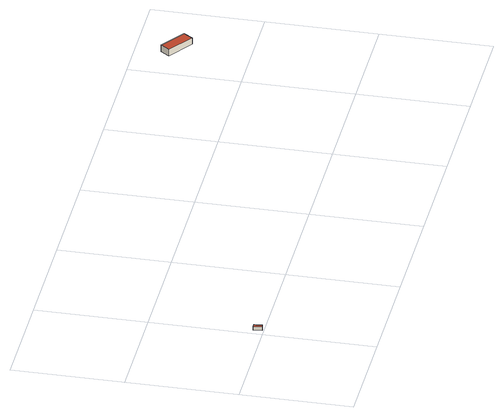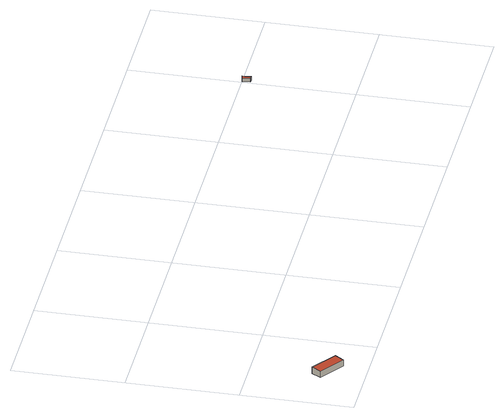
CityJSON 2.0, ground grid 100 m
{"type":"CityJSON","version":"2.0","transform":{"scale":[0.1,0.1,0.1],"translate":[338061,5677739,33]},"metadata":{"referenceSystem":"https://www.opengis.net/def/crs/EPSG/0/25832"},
"CityObjects":{
"building1":{"type":"Building","attributes":{"Gemeindeschluessel":"05162024","function":"31001_1010","roofType":"1000","measuredHeight":3.56},"address":[{"country":"Germany","locality":"Neuss","thoroughfareNumber":"11","thoroughfareName":"Brucknerstraße","postcode":"41462"}],"geometry":[{"type":"Solid","lod":"2","boundaries":[[[[0,1,2,3]],[[4,5,1,0]],[[6,7,5,4]],[[8,9,7,6]],[[10,11,9,8]],[[3,2,11,10]],[[8,6,4,0,3,10]],[[1,5,7,9,11,2]]]],"semantics":{"surfaces":[{"type":"WallSurface"},{"type":"RoofSurface"},{"type":"GroundSurface"}],"values":[[0,0,0,0,0,0,1,2]]}}]},
"building2":{"type":"Building","attributes":{"Gemeindeschluessel":"05162024","function":"31001_2120","roofType":"1000","measuredHeight":6.27},"address":[{"country":"Germany","locality":"Neuss","thoroughfareNumber":"86","thoroughfareName":"Bataverstraße","postcode":"41462"}],"geometry":[{"type":"Solid","lod":"2","boundaries":[[[[12,13,14,15]],[[16,17,13,12]],[[18,19,17,16]],[[15,14,19,18]],[[16,12,15,18]],[[13,17,19,14]]]],"semantics":{"surfaces":[{"type":"WallSurface"},{"type":"RoofSurface"},{"type":"GroundSurface"}],"values":[[0,0,0,0,1,2]]}}]}
},
"vertices":[
[36,84,81],[36,84,45],[32,84,45],[32,84,81],[45,10,81],[45,10,45],[15,6,81],[15,6,45],[5,85,81],[5,85,45],[32,88,81],[32,88,45],
[4582,1621,70],[4582,1621,8],[4359,1778,8],[4359,1778,70],[4525,1539,70],[4525,1539,8],[4301,1696,70],[4301,1696,8]
]}
